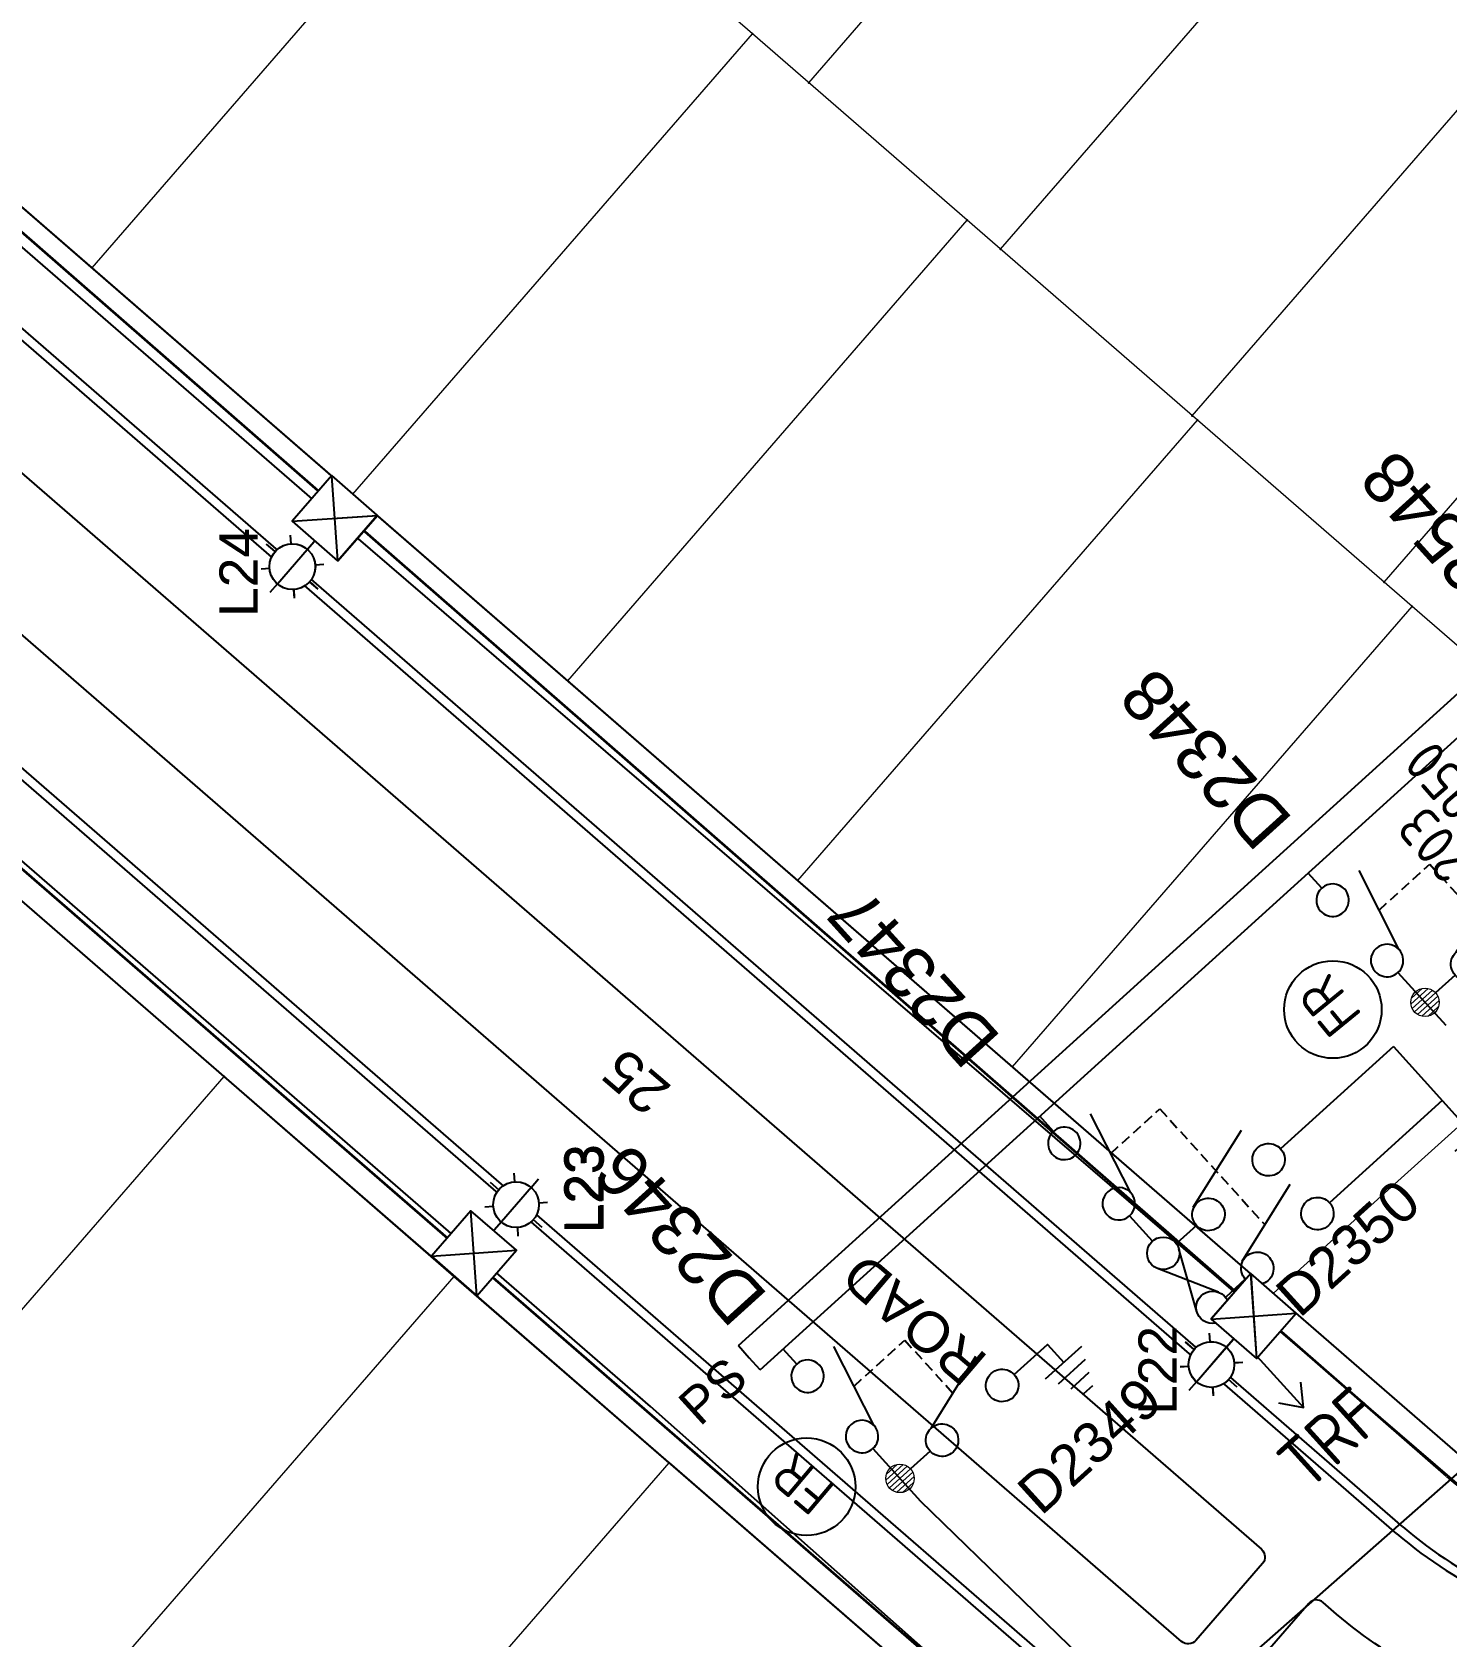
# Model space of a CAD drawing. Extents: x 294483 to 298733, y 6233899 to 6239242.
# Drawn here: x 296462.4 to 296532.1, y 6237091.6 to 6237170.6 of the extents above; entities that cross this region are included whole.
import ezdxf
from ezdxf.enums import TextEntityAlignment as Align

# ---------------------------------------------------------------- set-up
doc = ezdxf.new("R2010")
doc.units = 0
doc.header["$PDSIZE"] = -5
for name, pattern in [('A', [0]), ('CENTERX2', [4, 2.5, -0.5, 0.5, -0.5]), ('DASHED', [0.75, 0.5, -0.25])]:
    doc.linetypes.add(name, pattern=pattern)
for name, color, linetype in [('_USER_SITEPLAN', 7, 'Continuous'), ('_User_SLCP', 6, 'Continuous'), ('Equip_HV_NEW', 2, 'Continuous'), ('Equip_SP_SL_NEW', 2, 'Continuous'), ('Mains_HV_NEW_U72', 2, 'Continuous'), ('Mains_SL_NEW_C57', 2, 'Continuous'), ('Notes', 7, 'Continuous'), ('SupportsOH_SP_TR_HV_LV_SL_EXT', 7, 'Continuous'), ('SupportsUG_SP_LV_SL_NEW', 2, 'Continuous'), ('Trench_SP_NEW', 2, 'Continuous')]:
    doc.layers.add(name, color=color, linetype=linetype)
doc.styles.add('ARIAL', font='arial.ttf', dxfattribs={"height": 2})
doc.styles.add('iecARIAL', font='arial.ttf', dxfattribs={"height": 2})
doc.styles.add('iecISOCP', font='isocp.shx')
doc.styles.add('ieISOCP', font='isocp.shx')
doc.styles.add('IESYMBOL1', font='isocp.shx')
doc.styles.add('POLE_LABEL', font='arial.ttf')
doc.styles.add('SL_LABEL', font='arial.ttf')
doc.styles.get("Standard").update_dxf_attribs({"font": 'isocp.shx'})
doc.styles.add('SWG_LABEL', font='arial.ttf', dxfattribs={"height": 2})
doc.styles.add('SWITCH_LABEL', font='arial.ttf', dxfattribs={"height": 2.5})
doc.linetypes.add('Cable 5', pattern='A,10,-1,["o",Standard,S=2,R=0,X=-1,Y=-0.7],-1e-05,["o",Standard,S=2,R=0,X=-0.2,Y=-0.7],-1.2', length=12.20001)
doc.linetypes.add('Cable New UG', pattern='A,7,-0.25,["x",Standard,S=2,R=0,X=0.2,Y=-0.8],-2.1', length=9.35)
doc.linetypes.add('IE Trench HV', pattern='A,7,-0.2,["/",Standard,S=3,R=0,X=0.6,Y=-1.4],-2.5', length=9.7)

# ---------------------------------------------------------------- blocks, each defined once
blk = doc.blocks.new('*U67')
blk.add_line((0, 0), (0, 0))
for tag, p, flags in [('Z', (0, 0), 1), ('OPERATED_BY', (0, -9.61), 9)]:
    blk.add_attdef(tag, p, '', height=0.2, dxfattribs=dict(flags=flags))
at = {"style": 'SL_LABEL', "flags": 9}
blk.add_attdef('STREET_CODE', text='', height=0.2, dxfattribs=at).set_placement((0, -0.2), align=Align.MIDDLE_LEFT)
for tag, height, flags, p in [('CONSTRUCTED_VOLTAGE', 0.2, 9, (0, -0.4)), ('CONTROL_TYPE', 0.2, 9, (0, -0.6)), ('LANTERN_PURPOSE', 0.2, 9, (0, -0.8)), ('LANTERN_TYPE', 0.2, 9, (0, -1)), ('STATE', 0.2, 9, (0, -2)), ('NO_PHASES', 0.2, 9, (0, -1.2)), ('OPERATING_VOLTAGE', 0.2, 9, (0, -1.4)), ('ORIENTATION', 0.2, 9, (0, -1.6)), ('OWNED_BY', 0.2, 9, (0, -1.8)), ('USAGE', 0.2, 9, (0, -2.2)), ('LNUMBER', 2.5, 8, (1.2, -2.8)), ('CEXIST', 0.2, 9, (0, -2.4)), ('CNEW', 0.2, 9, (0, -2.6)), ('CNUMBER', 0.2, 9, (0, -2.8)), ('CREMOVE', 0.2, 9, (0, -3)), ('CREPLACE', 0.2, 9, (0, -3.2)), ('LKINGHEIGHT', 0.2, 9, (0, -3.4)), ('LBRACKET', 0.2, 9, (0, -3.6)), ('LBRACKETVOCAB', 0.2, 9, (0, -3.8)), ('LCATEGORY', 0.2, 9, (0, -4)), ('LCHARGE1', 0.2, 9, (0, -4.2)), ('LCHARGE1PERCENT', 0.2, 9, (0, -4.4)), ('LCHARGE2', 0.2, 9, (0, -4.6)), ('LCHARGE2PERCENT', 0.2, 9, (0, -4.8)), ('LCHARGE3', 0.2, 9, (0, -5)), ('LCHARGE3PERCENT', 0.2, 9, (0, -5.2)), ('LEXIST', 0.2, 9, (0, -5.4)), ('LLAMP', 0.2, 9, (0, -5.6)), ('LLAMPVOCAB', 0.2, 9, (0, -5.8)), ('LMAST', 0.2, 9, (0, -6)), ('LMASTVOCAB', 0.2, 9, (0, -6.2)), ('LNEW', 0.2, 9, (0, -6.4)), ('LANTNUMBER', 0.2, 9, (0, -6.6)), ('LOUTREACH', 0.2, 9, (0, -7)), ('LOUTREACHVOCAB', 0.2, 9, (0, -7.2)), ('LRATECODE', 0.2, 9, (0, -7.4)), ('LREMOVE', 0.2, 9, (0, -7.6)), ('LREPLACE', 0.2, 9, (0, -7.8)), ('LTYPE', 0.2, 9, (0, -8)), ('LTYPEVOCAB', 0.2, 9, (0, -8.2)), ('LEGEND', 0.2, 9, (0, -8.4)), ('SUBURB', 0.2, 9, (0, -8.6)), ('STREETNAME', 0.2, 9, (0, -8.8)), ('LOCATION', 0.2, 9, (0, -9)), ('NOTES', 0.2, 9, (0, -9.2)), ('MAINTAINED_BY', 0.2, 9, (0, -9.86))]:
    blk.add_attdef(tag, text='', height=height, dxfattribs=dict(flags=flags)).set_placement(p, align=Align.MIDDLE_LEFT)
at = {"color": 82, "lineweight": 25, "true_color": 0x23df20}
blk.add_wipeout([(0, 5.72), (-0.43, 5.65), (-0.86, 5.45), (-1.18, 5.14), (-1.35, 4.86), (-1.5, 4.22), (-1.33, 3.53), (-1.06, 3.16), (-0.61, 2.85), (0, 2.72), (0.67, 2.87), (1.06, 3.16), (1.35, 3.57), (1.5, 4.22), (1.39, 4.77), (1.06, 5.28), (0.64, 5.58)], dxfattribs=at)
for p, q in [((0, 5.72), (0, 6.47)), ((-1.46, 5.68), (-1.06, 5.28)), ((1.46, 5.68), (1.06, 5.28)), ((-2.25, 4.22), (-1.5, 4.22)), ((1.5, 4.22), (2.25, 4.22)), ((-1.46, 2.76), (-1.06, 3.16)), ((0, 0), (0, 2.72)), ((1.46, 2.76), (1.06, 3.16))]:
    blk.add_line(p, q)
blk.add_circle((0, 4.22), 1.5)
blk = doc.blocks.new('COLUMN_NEW')
for tag, height, flags, p in [('ASSET_NUM', 2.5, 8, (2, 2)), ('STREETNAME', 0.2, 9, (1.5, -2)), ('LOCATION', 0.2, 9, (1.5, -2.2)), ('NOTES', 0.2, 9, (1.5, -2.4)), ('Z', 0.2, 1, (1.5, -2.8)), ('LABEL_ALIGNMENT', 0.2, 9, (1.5, -2.6))]:
    blk.add_attdef(tag, text='', height=height, dxfattribs=dict(flags=flags)).set_placement(p, align=Align.MIDDLE_LEFT)
blk.add_wipeout([(-1.485, -1.485), (1.485, -1.485), (1.485, 1.485), (-1.485, 1.485)])
at = {"lineweight": -3}
blk.add_lwpolyline([(-1.485, -1.485), (1.485, -1.485), (1.485, 1.485), (-1.485, 1.485)], close=True, dxfattribs=at)
at = {"style": 'POLE_LABEL', "flags": 9}
blk.add_attdef('STRUCTURE_PLANT_NUMBER', text='', height=0.2, dxfattribs=at).set_placement((1.5, 0.242), align=Align.MIDDLE_LEFT)
at = {"flags": 9}
for tag, p in [('STREET_CODE', (1.5, 0)), ('COLUMN_TYPE', (1.5, -0.2)), ('OWNED_BY', (1.5, -0.4)), ('OPERATED_BY', (1.5, -0.6)), ('MAINTAINED_BY', (1.5, -0.8)), ('STATE', (1.5, -1)), ('USAGE', (1.5, -1.2)), ('LEGEND', (1.5, -1.4)), ('PARENT', (1.5, -1.6)), ('SUBURB', (1.5, -1.8))]:
    blk.add_attdef(tag, text='', height=0.2, dxfattribs=at).set_placement(p, align=Align.MIDDLE_LEFT)
blk = doc.blocks.new('*U68')
blk.add_line((0, 0), (0, 0))
for tag, p, flags in [('Z', (0, 0), 1), ('OPERATED_BY', (0, -9.61), 9)]:
    blk.add_attdef(tag, p, '', height=0.2, dxfattribs=dict(flags=flags))
at = {"style": 'SL_LABEL', "flags": 9}
blk.add_attdef('STREET_CODE', text='', height=0.2, dxfattribs=at).set_placement((0, -0.2), align=Align.MIDDLE_LEFT)
for tag, height, flags, p in [('CONSTRUCTED_VOLTAGE', 0.2, 9, (0, -0.4)), ('CONTROL_TYPE', 0.2, 9, (0, -0.6)), ('LANTERN_PURPOSE', 0.2, 9, (0, -0.8)), ('LANTERN_TYPE', 0.2, 9, (0, -1)), ('STATE', 0.2, 9, (0, -2)), ('NO_PHASES', 0.2, 9, (0, -1.2)), ('OPERATING_VOLTAGE', 0.2, 9, (0, -1.4)), ('ORIENTATION', 0.2, 9, (0, -1.6)), ('OWNED_BY', 0.2, 9, (0, -1.8)), ('USAGE', 0.2, 9, (0, -2.2)), ('LNUMBER', 2.5, 8, (1.2, -2.8)), ('CEXIST', 0.2, 9, (0, -2.4)), ('CNEW', 0.2, 9, (0, -2.6)), ('CNUMBER', 0.2, 9, (0, -2.8)), ('CREMOVE', 0.2, 9, (0, -3)), ('CREPLACE', 0.2, 9, (0, -3.2)), ('LKINGHEIGHT', 0.2, 9, (0, -3.4)), ('LBRACKET', 0.2, 9, (0, -3.6)), ('LBRACKETVOCAB', 0.2, 9, (0, -3.8)), ('LCATEGORY', 0.2, 9, (0, -4)), ('LCHARGE1', 0.2, 9, (0, -4.2)), ('LCHARGE1PERCENT', 0.2, 9, (0, -4.4)), ('LCHARGE2', 0.2, 9, (0, -4.6)), ('LCHARGE2PERCENT', 0.2, 9, (0, -4.8)), ('LCHARGE3', 0.2, 9, (0, -5)), ('LCHARGE3PERCENT', 0.2, 9, (0, -5.2)), ('LEXIST', 0.2, 9, (0, -5.4)), ('LLAMP', 0.2, 9, (0, -5.6)), ('LLAMPVOCAB', 0.2, 9, (0, -5.8)), ('LMAST', 0.2, 9, (0, -6)), ('LMASTVOCAB', 0.2, 9, (0, -6.2)), ('LNEW', 0.2, 9, (0, -6.4)), ('LANTNUMBER', 0.2, 9, (0, -6.6)), ('LOUTREACH', 0.2, 9, (0, -7)), ('LOUTREACHVOCAB', 0.2, 9, (0, -7.2)), ('LRATECODE', 0.2, 9, (0, -7.4)), ('LREMOVE', 0.2, 9, (0, -7.6)), ('LREPLACE', 0.2, 9, (0, -7.8)), ('LTYPE', 0.2, 9, (0, -8)), ('LTYPEVOCAB', 0.2, 9, (0, -8.2)), ('LEGEND', 0.2, 9, (0, -8.4)), ('SUBURB', 0.2, 9, (0, -8.6)), ('STREETNAME', 0.2, 9, (0, -8.8)), ('LOCATION', 0.2, 9, (0, -9)), ('NOTES', 0.2, 9, (0, -9.2)), ('MAINTAINED_BY', 0.2, 9, (0, -9.86))]:
    blk.add_attdef(tag, text='', height=height, dxfattribs=dict(flags=flags)).set_placement(p, align=Align.MIDDLE_LEFT)
at = {"color": 82, "lineweight": 25, "true_color": 0x23df20}
blk.add_wipeout([(0, 5.72), (-0.43, 5.65), (-0.86, 5.45), (-1.18, 5.14), (-1.35, 4.86), (-1.5, 4.22), (-1.33, 3.53), (-1.06, 3.16), (-0.61, 2.85), (0, 2.72), (0.67, 2.87), (1.06, 3.16), (1.35, 3.57), (1.5, 4.22), (1.39, 4.77), (1.06, 5.28), (0.64, 5.58)], dxfattribs=at)
for p, q in [((0, 5.72), (0, 6.47)), ((-1.46, 5.68), (-1.06, 5.28)), ((1.46, 5.68), (1.06, 5.28)), ((-2.25, 4.22), (-1.5, 4.22)), ((1.5, 4.22), (2.25, 4.22)), ((-1.46, 2.76), (-1.06, 3.16)), ((0, 0), (0, 2.72)), ((1.46, 2.76), (1.06, 3.16))]:
    blk.add_line(p, q)
blk.add_circle((0, 4.22), 1.5)
blk = doc.blocks.new('*U86')
blk.add_line((0, 0), (0, 0))
for tag, p, flags in [('Z', (0, 0), 1), ('OPERATED_BY', (0, -9.61), 9)]:
    blk.add_attdef(tag, p, '', height=0.2, dxfattribs=dict(flags=flags))
at = {"style": 'SL_LABEL', "flags": 9}
blk.add_attdef('STREET_CODE', text='', height=0.2, dxfattribs=at).set_placement((0, -0.2), align=Align.MIDDLE_LEFT)
for tag, height, flags, p in [('CONSTRUCTED_VOLTAGE', 0.2, 9, (0, -0.4)), ('CONTROL_TYPE', 0.2, 9, (0, -0.6)), ('LANTERN_PURPOSE', 0.2, 9, (0, -0.8)), ('LANTERN_TYPE', 0.2, 9, (0, -1)), ('STATE', 0.2, 9, (0, -2)), ('NO_PHASES', 0.2, 9, (0, -1.2)), ('OPERATING_VOLTAGE', 0.2, 9, (0, -1.4)), ('ORIENTATION', 0.2, 9, (0, -1.6)), ('OWNED_BY', 0.2, 9, (0, -1.8)), ('USAGE', 0.2, 9, (0, -2.2)), ('LNUMBER', 2.5, 8, (1.2, -2.8)), ('CEXIST', 0.2, 9, (0, -2.4)), ('CNEW', 0.2, 9, (0, -2.6)), ('CNUMBER', 0.2, 9, (0, -2.8)), ('CREMOVE', 0.2, 9, (0, -3)), ('CREPLACE', 0.2, 9, (0, -3.2)), ('LKINGHEIGHT', 0.2, 9, (0, -3.4)), ('LBRACKET', 0.2, 9, (0, -3.6)), ('LBRACKETVOCAB', 0.2, 9, (0, -3.8)), ('LCATEGORY', 0.2, 9, (0, -4)), ('LCHARGE1', 0.2, 9, (0, -4.2)), ('LCHARGE1PERCENT', 0.2, 9, (0, -4.4)), ('LCHARGE2', 0.2, 9, (0, -4.6)), ('LCHARGE2PERCENT', 0.2, 9, (0, -4.8)), ('LCHARGE3', 0.2, 9, (0, -5)), ('LCHARGE3PERCENT', 0.2, 9, (0, -5.2)), ('LEXIST', 0.2, 9, (0, -5.4)), ('LLAMP', 0.2, 9, (0, -5.6)), ('LLAMPVOCAB', 0.2, 9, (0, -5.8)), ('LMAST', 0.2, 9, (0, -6)), ('LMASTVOCAB', 0.2, 9, (0, -6.2)), ('LNEW', 0.2, 9, (0, -6.4)), ('LANTNUMBER', 0.2, 9, (0, -6.6)), ('LOUTREACH', 0.2, 9, (0, -7)), ('LOUTREACHVOCAB', 0.2, 9, (0, -7.2)), ('LRATECODE', 0.2, 9, (0, -7.4)), ('LREMOVE', 0.2, 9, (0, -7.6)), ('LREPLACE', 0.2, 9, (0, -7.8)), ('LTYPE', 0.2, 9, (0, -8)), ('LTYPEVOCAB', 0.2, 9, (0, -8.2)), ('LEGEND', 0.2, 9, (0, -8.4)), ('SUBURB', 0.2, 9, (0, -8.6)), ('STREETNAME', 0.2, 9, (0, -8.8)), ('LOCATION', 0.2, 9, (0, -9)), ('NOTES', 0.2, 9, (0, -9.2)), ('MAINTAINED_BY', 0.2, 9, (0, -9.86))]:
    blk.add_attdef(tag, text='', height=height, dxfattribs=dict(flags=flags)).set_placement(p, align=Align.MIDDLE_LEFT)
at = {"color": 82, "lineweight": 25, "true_color": 0x23df20}
blk.add_wipeout([(0, 5.72), (-0.43, 5.65), (-0.86, 5.45), (-1.18, 5.14), (-1.35, 4.86), (-1.5, 4.22), (-1.33, 3.53), (-1.06, 3.16), (-0.61, 2.85), (0, 2.72), (0.67, 2.87), (1.06, 3.16), (1.35, 3.57), (1.5, 4.22), (1.39, 4.77), (1.06, 5.28), (0.64, 5.58)], dxfattribs=at)
for p, q in [((0, 5.72), (0, 6.47)), ((-1.46, 5.68), (-1.06, 5.28)), ((1.46, 5.68), (1.06, 5.28)), ((-2.25, 4.22), (-1.5, 4.22)), ((1.5, 4.22), (2.25, 4.22)), ((-1.46, 2.76), (-1.06, 3.16)), ((0, 0), (0, 2.72)), ((1.46, 2.76), (1.06, 3.16))]:
    blk.add_line(p, q)
blk.add_circle((0, 4.22), 1.5)
blk = doc.blocks.new('*U90')
blk.add_line((0, 0), (0, 0))
for tag, p, flags in [('Z', (0, 0), 1), ('OPERATED_BY', (0, -9.61), 9)]:
    blk.add_attdef(tag, p, '', height=0.2, dxfattribs=dict(flags=flags))
at = {"style": 'SL_LABEL', "flags": 9}
blk.add_attdef('STREET_CODE', text='', height=0.2, dxfattribs=at).set_placement((0, -0.2), align=Align.MIDDLE_LEFT)
for tag, height, flags, p in [('CONSTRUCTED_VOLTAGE', 0.2, 9, (0, -0.4)), ('CONTROL_TYPE', 0.2, 9, (0, -0.6)), ('LANTERN_PURPOSE', 0.2, 9, (0, -0.8)), ('LANTERN_TYPE', 0.2, 9, (0, -1)), ('STATE', 0.2, 9, (0, -2)), ('NO_PHASES', 0.2, 9, (0, -1.2)), ('OPERATING_VOLTAGE', 0.2, 9, (0, -1.4)), ('ORIENTATION', 0.2, 9, (0, -1.6)), ('OWNED_BY', 0.2, 9, (0, -1.8)), ('USAGE', 0.2, 9, (0, -2.2)), ('LNUMBER', 2.5, 8, (1.2, -2.8)), ('CEXIST', 0.2, 9, (0, -2.4)), ('CNEW', 0.2, 9, (0, -2.6)), ('CNUMBER', 0.2, 9, (0, -2.8)), ('CREMOVE', 0.2, 9, (0, -3)), ('CREPLACE', 0.2, 9, (0, -3.2)), ('LKINGHEIGHT', 0.2, 9, (0, -3.4)), ('LBRACKET', 0.2, 9, (0, -3.6)), ('LBRACKETVOCAB', 0.2, 9, (0, -3.8)), ('LCATEGORY', 0.2, 9, (0, -4)), ('LCHARGE1', 0.2, 9, (0, -4.2)), ('LCHARGE1PERCENT', 0.2, 9, (0, -4.4)), ('LCHARGE2', 0.2, 9, (0, -4.6)), ('LCHARGE2PERCENT', 0.2, 9, (0, -4.8)), ('LCHARGE3', 0.2, 9, (0, -5)), ('LCHARGE3PERCENT', 0.2, 9, (0, -5.2)), ('LEXIST', 0.2, 9, (0, -5.4)), ('LLAMP', 0.2, 9, (0, -5.6)), ('LLAMPVOCAB', 0.2, 9, (0, -5.8)), ('LMAST', 0.2, 9, (0, -6)), ('LMASTVOCAB', 0.2, 9, (0, -6.2)), ('LNEW', 0.2, 9, (0, -6.4)), ('LANTNUMBER', 0.2, 9, (0, -6.6)), ('LOUTREACH', 0.2, 9, (0, -7)), ('LOUTREACHVOCAB', 0.2, 9, (0, -7.2)), ('LRATECODE', 0.2, 9, (0, -7.4)), ('LREMOVE', 0.2, 9, (0, -7.6)), ('LREPLACE', 0.2, 9, (0, -7.8)), ('LTYPE', 0.2, 9, (0, -8)), ('LTYPEVOCAB', 0.2, 9, (0, -8.2)), ('LEGEND', 0.2, 9, (0, -8.4)), ('SUBURB', 0.2, 9, (0, -8.6)), ('STREETNAME', 0.2, 9, (0, -8.8)), ('LOCATION', 0.2, 9, (0, -9)), ('NOTES', 0.2, 9, (0, -9.2)), ('MAINTAINED_BY', 0.2, 9, (0, -9.86))]:
    blk.add_attdef(tag, text='', height=height, dxfattribs=dict(flags=flags)).set_placement(p, align=Align.MIDDLE_LEFT)
at = {"color": 82, "lineweight": 25, "true_color": 0x23df20}
blk.add_wipeout([(0, 5.72), (-0.43, 5.65), (-0.86, 5.45), (-1.18, 5.14), (-1.35, 4.86), (-1.5, 4.22), (-1.33, 3.53), (-1.06, 3.16), (-0.61, 2.85), (0, 2.72), (0.67, 2.87), (1.06, 3.16), (1.35, 3.57), (1.5, 4.22), (1.39, 4.77), (1.06, 5.28), (0.64, 5.58)], dxfattribs=at)
for p, q in [((0, 5.72), (0, 6.47)), ((-1.46, 5.68), (-1.06, 5.28)), ((1.46, 5.68), (1.06, 5.28)), ((-2.25, 4.22), (-1.5, 4.22)), ((1.5, 4.22), (2.25, 4.22)), ((-1.46, 2.76), (-1.06, 3.16)), ((0, 0), (0, 2.72)), ((1.46, 2.76), (1.06, 3.16))]:
    blk.add_line(p, q)
blk.add_circle((0, 4.22), 1.5)
blk = doc.blocks.new('*U93')
blk.add_line((0, 0), (0, 0))
for tag, p, flags in [('Z', (0, 0), 1), ('OPERATED_BY', (0, -9.61), 9)]:
    blk.add_attdef(tag, p, '', height=0.2, dxfattribs=dict(flags=flags))
at = {"style": 'SL_LABEL', "flags": 9}
blk.add_attdef('STREET_CODE', text='', height=0.2, dxfattribs=at).set_placement((0, -0.2), align=Align.MIDDLE_LEFT)
for tag, height, flags, p in [('CONSTRUCTED_VOLTAGE', 0.2, 9, (0, -0.4)), ('CONTROL_TYPE', 0.2, 9, (0, -0.6)), ('LANTERN_PURPOSE', 0.2, 9, (0, -0.8)), ('LANTERN_TYPE', 0.2, 9, (0, -1)), ('STATE', 0.2, 9, (0, -2)), ('NO_PHASES', 0.2, 9, (0, -1.2)), ('OPERATING_VOLTAGE', 0.2, 9, (0, -1.4)), ('ORIENTATION', 0.2, 9, (0, -1.6)), ('OWNED_BY', 0.2, 9, (0, -1.8)), ('USAGE', 0.2, 9, (0, -2.2)), ('LNUMBER', 2.5, 8, (1.2, -2.8)), ('CEXIST', 0.2, 9, (0, -2.4)), ('CNEW', 0.2, 9, (0, -2.6)), ('CNUMBER', 0.2, 9, (0, -2.8)), ('CREMOVE', 0.2, 9, (0, -3)), ('CREPLACE', 0.2, 9, (0, -3.2)), ('LKINGHEIGHT', 0.2, 9, (0, -3.4)), ('LBRACKET', 0.2, 9, (0, -3.6)), ('LBRACKETVOCAB', 0.2, 9, (0, -3.8)), ('LCATEGORY', 0.2, 9, (0, -4)), ('LCHARGE1', 0.2, 9, (0, -4.2)), ('LCHARGE1PERCENT', 0.2, 9, (0, -4.4)), ('LCHARGE2', 0.2, 9, (0, -4.6)), ('LCHARGE2PERCENT', 0.2, 9, (0, -4.8)), ('LCHARGE3', 0.2, 9, (0, -5)), ('LCHARGE3PERCENT', 0.2, 9, (0, -5.2)), ('LEXIST', 0.2, 9, (0, -5.4)), ('LLAMP', 0.2, 9, (0, -5.6)), ('LLAMPVOCAB', 0.2, 9, (0, -5.8)), ('LMAST', 0.2, 9, (0, -6)), ('LMASTVOCAB', 0.2, 9, (0, -6.2)), ('LNEW', 0.2, 9, (0, -6.4)), ('LANTNUMBER', 0.2, 9, (0, -6.6)), ('LOUTREACH', 0.2, 9, (0, -7)), ('LOUTREACHVOCAB', 0.2, 9, (0, -7.2)), ('LRATECODE', 0.2, 9, (0, -7.4)), ('LREMOVE', 0.2, 9, (0, -7.6)), ('LREPLACE', 0.2, 9, (0, -7.8)), ('LTYPE', 0.2, 9, (0, -8)), ('LTYPEVOCAB', 0.2, 9, (0, -8.2)), ('LEGEND', 0.2, 9, (0, -8.4)), ('SUBURB', 0.2, 9, (0, -8.6)), ('STREETNAME', 0.2, 9, (0, -8.8)), ('LOCATION', 0.2, 9, (0, -9)), ('NOTES', 0.2, 9, (0, -9.2)), ('MAINTAINED_BY', 0.2, 9, (0, -9.86))]:
    blk.add_attdef(tag, text='', height=height, dxfattribs=dict(flags=flags)).set_placement(p, align=Align.MIDDLE_LEFT)
at = {"color": 82, "lineweight": 25, "true_color": 0x23df20}
blk.add_wipeout([(0, 5.72), (-0.43, 5.65), (-0.86, 5.45), (-1.18, 5.14), (-1.35, 4.86), (-1.5, 4.22), (-1.33, 3.53), (-1.06, 3.16), (-0.61, 2.85), (0, 2.72), (0.67, 2.87), (1.06, 3.16), (1.35, 3.57), (1.5, 4.22), (1.39, 4.77), (1.06, 5.28), (0.64, 5.58)], dxfattribs=at)
for p, q in [((0, 5.72), (0, 6.47)), ((-1.46, 5.68), (-1.06, 5.28)), ((1.46, 5.68), (1.06, 5.28)), ((-2.25, 4.22), (-1.5, 4.22)), ((1.5, 4.22), (2.25, 4.22)), ((-1.46, 2.76), (-1.06, 3.16)), ((0, 0), (0, 2.72)), ((1.46, 2.76), (1.06, 3.16))]:
    blk.add_line(p, q)
blk.add_circle((0, 4.22), 1.5)
blk = doc.blocks.new('SWG_SIE_TRF_NOES_NEW')
for p, q in [((7.008, 0.801), (2.793, 1.949)), ((14.679, 0), (20.536, -0.004))]:
    blk.add_line(p, q)
at = {"linetype": 'DASHED'}
blk.add_lwpolyline([(4.901, 1.375), (4.901, 4.638), (12.609, 4.638)], dxfattribs=at)
for points in [[(2.998, -0.79, 1), (3.002, 0.81, 1)], [(6.998, -0.798, 1), (7.002, 0.801, 1)]]:
    blk.add_lwpolyline(points, format="xyb", close=True)
for points in [[(2.2, 0.011), (1.2, 0.011)], [(19.536, -0.753), (20.536, -0.004), (19.536, 0.747)], [(7.8, 0), (9.453, 0)]]:
    blk.add_lwpolyline(points)
at = {"flags": 1}
blk.add_attdef('Z', (0, 0), '', height=0.2, dxfattribs=at)
at = {"style": 'SWITCH_LABEL', "flags": 9}
blk.add_attdef('STREET_CODE', text='', height=0.2, dxfattribs=at).set_placement((0, -0.2), align=Align.MIDDLE_LEFT)
at = {"flags": 9}
for tag, p in [('ORIENTATION', (0, -0.4)), ('PARENT', (0, -0.6)), ('USAGE', (0, -0.8)), ('SUBURB', (0, -1)), ('STREETNAME', (0, -1.2)), ('LOCATION', (0, -1.4)), ('NOTES', (0, -1.6)), ('MAINTAINED_BY', (-0.003, -2.315)), ('OPERATED_BY', (-0.002, -2.108)), ('OWNED_BY', (0.004, -1.886))]:
    blk.add_attdef(tag, text='', height=0.2, dxfattribs=at).set_placement(p, align=Align.MIDDLE_LEFT)
blk = doc.blocks.new('SWG_FUSE_NEW')
for points in [[(1.151, 0.718), (4.044, -0.706)], [(1.16, -0.715), (4.044, 0.727)]]:
    blk.add_lwpolyline(points)
for centre in [(0.8, -0.001), (4.4, 0.01)]:
    blk.add_circle(centre, 0.8)
blk = doc.blocks.new('SWG_SIE_TRF_NEW')
at = {"linetype": 'CENTERX2'}
blk.add_blockref('SWG_SIE_TRF_NOES_NEW', (0, 0), dxfattribs=at)
at = {"linetype": 'CENTERX2', "rotation": 180}
blk.add_blockref('SWG_FUSE_NEW', (14.679, 0), dxfattribs=at)
at = {"style": 'IESYMBOL1'}
blk.add_text('TRF', height=2.5, rotation=89.98256, dxfattribs=at).set_placement((22.515, -0.055), align=Align.MIDDLE_CENTER)
blk = doc.blocks.new('FAULT_INDIC_SE')
blk.add_circle((0, 0), 2.4)
at = {"insert": (-1.152, 1.002), "char_height": 2, "width": 2.70423, "attachment_point": 1, "style": 'iecISOCP'}
blk.add_mtext('FR', dxfattribs=at)
blk = doc.blocks.new('SWG_SIE_SU_NEW')
blk.add_line((5.808, 0.79), (1.594, 1.938))
at = {"linetype": 'A', "lineweight": 0}
for p, q in [((7.981, 0.347), (7.98, -0.368)), ((8.18, -0.584), (8.181, 0.562)), ((8.381, 0.659), (8.379, -0.682)), ((8.579, -0.712), (8.581, 0.688)), ((8.781, 0.659), (8.779, -0.683)), ((8.98, -0.588), (8.981, 0.564)), ((9.181, 0.351), (9.18, -0.376))]:
    blk.add_line(p, q, dxfattribs=at)
at = {"linetype": 'DASHED'}
blk.add_lwpolyline([(3.701, 1.364), (3.701, 4.733), (7.222, 4.733)], dxfattribs=at)
for points in [[(1.798, -0.802, 1), (1.802, 0.798, 1)], [(5.798, -0.81, 1), (5.802, 0.79, 1)]]:
    blk.add_lwpolyline(points, format="xyb", close=True)
for points in [[(1, 0), (0, 0)], [(6.6, -0.012), (10.1, -0.012)]]:
    blk.add_lwpolyline(points)
at = {"linetype": 'A', "lineweight": 0}
blk.add_circle((8.582, -0.012), 0.7, dxfattribs=at)
at = {"style": 'SWG_LABEL', "flags": 8}
blk.add_attdef('ASSET_NUM', text='', height=2.5, rotation=179.95437, dxfattribs=at).set_placement((-2.4, 0.012), align=Align.MIDDLE_LEFT)
at = {"flags": 1}
blk.add_attdef('Z', (0, 0), '', height=0.2, dxfattribs=at)
at = {"style": 'SWITCH_LABEL', "flags": 9}
blk.add_attdef('STREET_CODE', text='', height=0.2, dxfattribs=at).set_placement((0, 0), align=Align.MIDDLE_LEFT)
at = {"flags": 9}
for tag, p in [('SUBURB', (0, -0.8)), ('ORIENTATION', (0, -0.2)), ('PARENT', (0, -0.4)), ('USAGE', (0, -0.6)), ('OWNED_BY', (-0.007, -1.617)), ('STREETNAME', (0, -1)), ('LOCATION', (0, -1.2)), ('NOTES', (0, -1.4)), ('MAINTAINED_BY', (-0.015, -2.047)), ('OPERATED_BY', (-0.013, -1.84))]:
    blk.add_attdef(tag, text='', height=0.2, dxfattribs=at).set_placement(p, align=Align.MIDDLE_LEFT)
blk = doc.blocks.new('SWG_SIE_TRS_ES_1_NEW')
for p, q in [((-6.103, 4.327), (-1.804, 5.547)), ((-6.103, 0.747), (-1.804, 1.966)), ((5.301, -2.29), (7.701, -2.285)), ((5.603, -2.89), (7.403, -2.886)), ((5.904, -3.489), (7.104, -3.486)), ((6.205, -4.088), (6.805, -4.087))]:
    blk.add_line(p, q)
for points in [[(-5.789, 2.759, -1), (-5.793, 4.359, -1)], [(-1.789, 2.767, -1), (-1.793, 4.367, -1)], [(-5.789, -0.821, -1), (-5.793, 0.779, -1)], [(-1.789, -0.813, -1), (-1.793, 0.787, -1)]]:
    blk.add_lwpolyline(points, format="xyb", close=True)
for points in [[(-6.591, 3.558), (-7.891, 3.558)], [(6.501, 3.569), (-0.991, 3.569)], [(6.501, 3.569), (6.501, -2.288)], [(-6.591, -0.023), (-7.891, -0.023)], [(6.501, -0.012), (-0.991, -0.012)]]:
    blk.add_lwpolyline(points)
at = {"flags": 1}
blk.add_attdef('Z', (0, 0), '', height=0.2, dxfattribs=at)
at = {"style": 'SWITCH_LABEL', "flags": 9}
blk.add_attdef('STREET_CODE', text='', height=0.2, dxfattribs=at).set_placement((0, -0.2), align=Align.MIDDLE_LEFT)
at = {"flags": 9}
for tag, p in [('ORIENTATION', (0, -0.4)), ('PARENT', (0, -0.6)), ('USAGE', (0, -0.8)), ('SUBURB', (0, -1)), ('STREETNAME', (0, -1.2)), ('LOCATION', (0, -1.4)), ('NOTES', (0, -1.6)), ('MAINTAINED_BY', (0.004, -2.233)), ('OPERATED_BY', (0.005, -2.026)), ('OWNED_BY', (0.012, -1.804))]:
    blk.add_attdef(tag, text='', height=0.2, dxfattribs=at).set_placement(p, align=Align.MIDDLE_LEFT)
at = {"style": 'SWG_LABEL', "flags": 8}
blk.add_attdef('ASSET_NUM', text='', height=2.5, dxfattribs=at).set_placement((-1.812, -2.264), align=Align.MIDDLE_CENTER)
blk = doc.blocks.new('SWG_SIE_ES_NEW')
for p, q in [((-5.793, 0.779), (-1.793, 1.926)), ((0.012, -1.212), (2.412, -1.207)), ((0.313, -1.811), (2.113, -1.807)), ((0.614, -2.41), (1.814, -2.408)), ((0.915, -3.01), (1.515, -3.008))]:
    blk.add_line(p, q)
for points in [[(-5.789, -0.821, -1), (-5.793, 0.779, -1)], [(-1.789, -0.813, -1), (-1.793, 0.787, -1)]]:
    blk.add_lwpolyline(points, format="xyb", close=True)
for points in [[(-6.591, -0.023), (-7.891, -0.023)], [(-0.991, -0.012), (1.212, -0.012), (1.212, -1.209)]]:
    blk.add_lwpolyline(points)
at = {"flags": 1}
blk.add_attdef('Z', (0, 0), '', height=0.2, dxfattribs=at)
at = {"style": 'SWITCH_LABEL', "flags": 9}
blk.add_attdef('STREET_CODE', text='', height=0.2, dxfattribs=at).set_placement((0, -0.2), align=Align.MIDDLE_LEFT)
at = {"flags": 9}
for tag, p in [('ORIENTATION', (0, -0.4)), ('PARENT', (0, -0.6)), ('USAGE', (0, -0.8)), ('SUBURB', (0, -1)), ('STREETNAME', (0, -1.2)), ('LOCATION', (0, -1.4)), ('NOTES', (0, -1.6)), ('MAINTAINED_BY', (-0.004, -2.212)), ('OPERATED_BY', (-0.003, -2.005)), ('OWNED_BY', (0.004, -1.783))]:
    blk.add_attdef(tag, text='', height=0.2, dxfattribs=at).set_placement(p, align=Align.MIDDLE_LEFT)
at = {"style": 'ARIAL', "flags": 8}
blk.add_attdef('ASSET_NUM', text='', height=2, dxfattribs=at).set_placement((14.296, -5.086), align=Align.MIDDLE_RIGHT)
blk = doc.blocks.new('*U43')
for p, q in [((-1.6, 0), (-1.6, 54.053)), ((-1.6, 54.053), (-0.8, 54.053)), ((0, 54.053), (-0.8, 54.053)), ((0, 0), (0, 54.053)), ((-1.6, 0), (-0.8, 0)), ((0, 0), (-0.8, 0))]:
    blk.add_line(p, q)
at = {"style": 'ARIAL'}
blk.add_attdef('SWG_TYPE', text='', height=1.8, rotation=90, dxfattribs=at).set_placement((-0.8, 54.798), align=Align.MIDDLE_LEFT)
blk.add_attdef('SUB_TYPE', text='', height=1.8, rotation=90, dxfattribs=at).set_placement((-0.8, -0.757), align=Align.MIDDLE_RIGHT)
blk = doc.blocks.new('A$C6F2C62F7')
at = {"layer": 'Notes'}
for p, q in [((296532.865, 6237100.461), (296384.11, 6237229.57)), ((296471.891, 6237119.22), (296461.317, 6237128.397)), ((296483.219, 6237109.388), (296471.891, 6237119.22)), ((296493.792, 6237100.212), (296483.219, 6237109.388)), ((296493.792, 6237100.212), (296505.11, 6237090.388))]:
    blk.add_line(p, q, dxfattribs=at)
at = {"layer": 'Notes', "lineweight": 9}
for p, q in [((296500.666, 6237168.132), (296519.019, 6237189.278)), ((296465.39, 6237159.025), (296485.054, 6237181.681)), ((296497.893, 6237170.538), (296485.054, 6237181.681)), ((296510.106, 6237159.938), (296528.459, 6237181.084)), ((296519.546, 6237151.745), (296537.899, 6237172.891)), ((296478.229, 6237147.882), (296497.893, 6237170.538)), ((296508.466, 6237161.361), (296497.893, 6237170.538)), ((296528.986, 6237143.551), (296547.339, 6237164.697)), ((296488.802, 6237138.705), (296508.466, 6237161.361)), ((296519.794, 6237151.529), (296508.466, 6237161.361)), ((296500.13, 6237128.873), (296519.794, 6237151.529)), ((296530.367, 6237142.353), (296519.794, 6237151.529)), ((296510.703, 6237119.696), (296530.367, 6237142.353)), ((296545.979, 6237128.803), (296530.367, 6237142.353)), ((296523.542, 6237108.553), (296545.979, 6237128.803)), ((296452.226, 6237096.564), (296471.891, 6237119.22)), ((296463.554, 6237086.732), (296483.219, 6237109.388)), ((296474.128, 6237077.555), (296493.792, 6237100.212))]:
    blk.add_line(p, q, dxfattribs=at)
at = {"layer": 'Notes'}
for p in [(296497.893, 6237170.538), (296500.666, 6237168.132), (296508.466, 6237161.361), (296510.106, 6237159.938), (296465.39, 6237159.025), (296519.546, 6237151.745), (296519.794, 6237151.529), (296478.229, 6237147.882), (296528.986, 6237143.551), (296530.367, 6237142.353), (296488.802, 6237138.705), (296500.13, 6237128.873), (296471.891, 6237119.22), (296510.703, 6237119.696), (296483.219, 6237109.388), (296523.542, 6237108.553), (296493.792, 6237100.212)]:
    blk.add_point(p, dxfattribs=at)

msp = doc.modelspace()

# ---------------------------------------------------------------- linework, layer by layer
at = {"layer": 'Mains_HV_NEW_U72', "color": 10, "linetype": 'Cable New UG', "ltscale": 0.75, "flags": 128}
msp.add_lwpolyline([(296438.14623, 6236821.03112), (296438.14623, 6236821.03112), (296427.83879, 6236794.56024), (296427.83879, 6236794.56024), (296407.77228, 6236795.18704), (296403.81296, 6236803.76998, -0.05031578), (296437.98943, 6236863.26379), (296425.69102, 6236871.15594), (296424.1553, 6236880.37949), (296384.11052, 6236908.83828), (296377.87732, 6236908.03257), (296391.82564, 6236926.75584), (296391.83243, 6236930.22764), (296467.05043, 6237003.85133), (296525.69234, 6237049.39121, -0.07848143), (296534.71668, 6237053.64081, -0.09539802), (296538.37598, 6237053.62302), (296568.04955, 6237077.78022), (296543.40511, 6237109.21311), (296518.00278, 6237086.834), (296506.17473, 6237098.32044)], format="xyb", dxfattribs=at)
at = {"layer": 'Mains_SL_NEW_C57', "color": 2, "linetype": 'Cable 5', "ltscale": 0.5, "elevation": 12, "flags": 128}
msp.add_lwpolyline([(296520.46067, 6237073.52197), (296519.97389, 6237077.21057), (296515.49065, 6237082.41302), (296512.56145, 6237085.50968), (296492.86841, 6237102.97928), (296434.33686, 6237153.78068), (296381.38244, 6237199.84732)], dxfattribs=at)
at = {"layer": 'Mains_SL_NEW_C57', "color": 2, "linetype": 'Cable 5', "ltscale": 0.5, "flags": 128}
msp.add_lwpolyline([(296541.77719, 6237095.25899, 0.03662362), (296538.35054, 6237096.0088, -0.06111135), (296533.27864, 6237098.60589), (296477.33651, 6237146.69327), (296426.8839, 6237190.4526)], format="xyb", dxfattribs=at)
at = {"layer": 'Notes', "flags": 128}
msp.add_lwpolyline([(296532.86497, 6237100.46107), (296384.10978, 6237229.57046, -0.06549733), (296379.6976, 6237234.54884), (296377.63137, 6237237.60585)], format="xyb", dxfattribs=at)
at = {"layer": 'Notes', "color": 254, "true_color": 0xd1d1d1}
for points in [[(296529.62036, 6237096.72275), (296380.86517, 6237225.83214, -0.06549733), (296375.59651, 6237231.77692), (296375.15785, 6237232.42592)], [(296529.91532, 6237097.0626), (296381.16014, 6237226.17199, -0.06549733), (296375.96934, 6237232.02891), (296375.53068, 6237232.67791)], [(296529.91532, 6237097.0626, 0.14870629), (296540.54494, 6237092.32126, 0.03118529), (296541.78875, 6237092.24409, 0.17010946), (296560.50938, 6237098.81111)], [(296529.62036, 6237096.72275, 0.14870629), (296540.48915, 6237091.87474, 0.03118529), (296541.78893, 6237091.79409, 0.17010946), (296560.79037, 6237098.45962, 0.17010946)]]:
    msp.add_lwpolyline(points, format="xyb", dxfattribs=at)
at = {"layer": 'Notes', "color": 254, "true_color": 0xd1d1d1, "flags": 128}
msp.add_lwpolyline([(296370.29804, 6237228.44928), (296522.95259, 6237095.95551, -0.41421356), (296523.00246, 6237095.25016), (296519.72508, 6237091.47408, -0.41421356), (296519.01973, 6237091.42421), (296366.36518, 6237223.91798)], format="xyb", dxfattribs=at)
at = {"layer": 'Notes', "color": 254, "true_color": 0xd1d1d1}
msp.add_lwpolyline([(296515.01977, 6237088.34149), (296363.12057, 6237220.17966)], dxfattribs=at)
at = {"layer": 'Notes', "color": 254, "true_color": 0xd1d1d1, "flags": 128}
msp.add_lwpolyline([(296514.72481, 6237088.00164), (296362.82561, 6237219.83981)], dxfattribs=at)
at = {"layer": 'Notes', "flags": 128}
msp.add_lwpolyline([(296511.77516, 6237084.60317), (296359.87597, 6237216.44134)], dxfattribs=at)
at = {"layer": 'Notes', "color": 254, "true_color": 0xd1d1d1, "flags": 128}
msp.add_lwpolyline([(296526.3823, 6237092.99199), (296525.97997, 6237093.34112, 0.41421363), (296525.27463, 6237093.29125), (296521.73034, 6237089.20765, 0.36736919), (296521.72342, 6237088.56032, -0.03572851), (296524.25165, 6237085.03393, 0.53620368), (296526.24939, 6237084.96231, -0.09193387), (296530.85201, 6237089.38256, 0.56552409), (296530.83124, 6237089.89632, -0.05349898)], format="xyb", close=True, dxfattribs=at)
at = {"layer": 'Trench_SP_NEW', "color": 10, "linetype": 'IE Trench HV', "lineweight": 35, "ltscale": 0.35, "flags": 128}
msp.add_lwpolyline([(296512.56173, 6237085.50943), (296381.12868, 6237199.55481)], dxfattribs=at)
msp.add_lwpolyline([(296532.07839, 6237099.55481, 0.10866219), (296538.37982, 6237096.12592, 0.10866219)], format="xyb", dxfattribs=at)

# ---------------------------------------------------------------- block references
at = {"layer": 'Equip_HV_NEW', "linetype": 'CENTERX2'}
ref = msp.add_blockref('SWG_SIE_SU_NEW', (296537.07819, 6237139.96497), dxfattribs=dict(at, rotation=312.1910194877311))
ref.add_attrib('ASSET_NUM', 'D2548', dxfattribs={"layer": '0', "height": 2.5, "rotation": 132.1453955, "style": 'SWG_LABEL'}).set_placement((296535.47491, 6237141.75093), align=Align.MIDDLE_LEFT)
ref = msp.add_blockref('SWG_SIE_SU_NEW', (296525.24541, 6237129.23904), dxfattribs=dict(at, rotation=312.1910194877311))
ref.add_attrib('ASSET_NUM', 'D2348', dxfattribs={"layer": '0', "height": 2.5, "rotation": 132.1453955, "style": 'SWG_LABEL'}).set_placement((296523.64213, 6237131.02499), align=Align.MIDDLE_LEFT)
ref = msp.add_blockref('SWG_SIE_ES_NEW', (296537.34972, 6237128.66003), dxfattribs=dict(at, rotation=42.19101948773108))
ref.add_attrib('ASSET_NUM', 'D2351', dxfattribs={"layer": '0', "height": 2, "rotation": 42.1910068, "style": 'ARIAL'}).set_placement((296543.37704, 6237127.25878), align=Align.MIDDLE_RIGHT)
for p, rotation in [((296526.46575, 6237122.51947), 129.2350528959783), ((296500.56016, 6237099.03467), 139.8212119094691)]:
    msp.add_blockref('FAULT_INDIC_SE', p, dxfattribs=dict(at, rotation=rotation))
at = {"layer": 'Notes', "color": 7, "lineweight": 0}
msp.add_blockref('A$C6F2C62F7', (0, 0), dxfattribs=at)

# ---------------------------------------------------------------- texts
at = {"layer": 'Notes', "linetype": 'Continuous', "lineweight": 25, "style": 'ieISOCP'}
for s, p in [('DP 1210950', (296539.43922, 6237126.61783)), ('LOT 203', (296537.00941, 6237125.80589))]:
    msp.add_text(s, height=2, rotation=131, dxfattribs=at).set_placement(p)
at = {"layer": 'Notes', "style": 'iecARIAL'}
msp.add_text('ROAD                25', height=2, rotation=139.5131491, dxfattribs=at).set_placement((296509.56517, 6237105.40012))

# ---------------------------------------------------------------- next in the draw order: block references
at = {"layer": 'Equip_SP_SL_NEW', "linetype": 'Continuous'}
ref = msp.add_blockref('*U67', (296477.33233, 6237146.70596), dxfattribs=dict(at, xscale=0.7500000000000001, yscale=0.7500000000000001, zscale=0.7500000000000001, rotation=138.9387878744555))
ref.add_attrib('ASSET_NUM', 'L24', dxfattribs={"layer": 'SupportsOH_SP_TR_HV_LV_SL_EXT', "height": 1.875, "rotation": 90, "style": 'SL_LABEL'}).set_placement((296472.60011, 6237141.8488), align=Align.MIDDLE_LEFT)
ref = msp.add_blockref('*U68', (296484.18474, 6237110.52556), dxfattribs=dict(at, xscale=0.7500000000000001, yscale=0.7500000000000001, zscale=0.7500000000000001, rotation=319.0573526634901))
ref.add_attrib('ASSET_NUM', 'L23', dxfattribs={"layer": 'SupportsOH_SP_TR_HV_LV_SL_EXT', "height": 1.875, "rotation": 90, "style": 'SL_LABEL'}).set_placement((296489.64011, 6237111.52776), align=Align.MIDDLE_LEFT)
ref = msp.add_blockref('*U67', (296522.5663, 6237107.4333), dxfattribs=dict(at, xscale=0.7500000000000001, yscale=0.7500000000000001, zscale=0.7500000000000001, rotation=138.9387878744555))
ref.add_attrib('ASSET_NUM', 'L22', dxfattribs={"layer": 'SupportsOH_SP_TR_HV_LV_SL_EXT', "height": 1.875, "rotation": 90, "style": 'SL_LABEL'}).set_placement((296517.83408, 6237102.57614), align=Align.MIDDLE_LEFT)

# ---------------------------------------------------------------- next in the draw order: block references
at = {"layer": '_User_SLCP', "color": 0, "lineweight": 15}
ref = msp.add_blockref('*U93', (296477.32784, 6237146.70082), dxfattribs=dict(at, xscale=0.7500000000000001, yscale=0.7500000000000001, zscale=0.7500000000000001, rotation=138.9387878744555))
ref.add_attrib('ASSET_NUM', 'L24', dxfattribs={"layer": 'SupportsOH_SP_TR_HV_LV_SL_EXT', "height": 1.875, "rotation": 90, "style": 'SL_LABEL'}).set_placement((296472.59562, 6237141.84366), align=Align.MIDDLE_LEFT)
ref = msp.add_blockref('*U90', (296484.18452, 6237110.5253), dxfattribs=dict(at, xscale=0.7499999999999999, yscale=0.7499999999999999, zscale=0.7499999999999999, rotation=319.0573526634901))
ref.add_attrib('ASSET_NUM', 'L23', dxfattribs={"layer": 'SupportsOH_SP_TR_HV_LV_SL_EXT', "height": 1.875, "rotation": 90, "style": 'SL_LABEL'}).set_placement((296489.56677, 6237111.50012), align=Align.MIDDLE_LEFT)
ref = msp.add_blockref('*U86', (296522.56602, 6237107.43715), dxfattribs=dict(at, xscale=0.7500000000000001, yscale=0.7500000000000001, zscale=0.7500000000000001, rotation=138.9387878744555))
ref.add_attrib('ASSET_NUM', 'L22', dxfattribs={"layer": 'SupportsOH_SP_TR_HV_LV_SL_EXT', "height": 1.875, "rotation": 90, "style": 'SL_LABEL'}).set_placement((296517.8338, 6237102.57999), align=Align.MIDDLE_LEFT)

# ---------------------------------------------------------------- next in the draw order: block references
for p, rotation in [((296477.33651, 6237146.69327), 138.9387878744555), ((296484.18452, 6237110.5253), 319.0573526634901), ((296522.56602, 6237107.43715), 138.9387878744555)]:
    msp.add_blockref('COLUMN_NEW', p, dxfattribs=dict(at, rotation=rotation))
at = {"layer": 'Equip_HV_NEW', "linetype": 'CENTERX2'}
ref = msp.add_blockref('SWG_SIE_SU_NEW', (296499.40011, 6237105.8114), dxfattribs=dict(at, rotation=312.1910194877311))
ref.add_attrib('ASSET_NUM', 'D2346', dxfattribs={"layer": '0', "height": 2.5, "rotation": 132.1453955, "style": 'SWG_LABEL'}).set_placement((296497.79683, 6237107.59736), align=Align.MIDDLE_LEFT)
ref = msp.add_blockref('SWG_SIE_ES_NEW', (296511.50442, 6237105.2324), dxfattribs=dict(at, rotation=42.19101948773108))
ref.add_attrib('ASSET_NUM', 'D2349', dxfattribs={"layer": '0', "height": 2, "rotation": 42.1910068, "style": 'ARIAL'}).set_placement((296517.53175, 6237103.83114), align=Align.MIDDLE_RIGHT)

# ---------------------------------------------------------------- next in the draw order: linework, layer by layer
at = {"layer": '_User_SLCP', "color": 7, "ltscale": 0.5, "flags": 128}
for points in [[(296474.51113, 6237143.4672), (296475.98358, 6237145.16519)], [(296485.54478, 6237112.09326), (296487.01723, 6237113.79125)], [(296519.74931, 6237104.20353), (296521.22176, 6237105.90152)]]:
    msp.add_lwpolyline(points, dxfattribs=at)
at = {"layer": 'Trench_SP_NEW', "color": 10, "linetype": 'IE Trench HV', "lineweight": 35, "ltscale": 0.35, "flags": 128}
msp.add_lwpolyline([(296532.07839, 6237099.55481), (296394.58329, 6237219.57427)], dxfattribs=at)

# ---------------------------------------------------------------- next in the draw order: block references
at = {"layer": 'Equip_HV_NEW', "linetype": 'CENTERX2', "rotation": 312.1910194877311}
msp.add_blockref('*U43', (296498.27728, 6237104.79354), dxfattribs=at).add_auto_attribs({'SUB_TYPE': 'PS', 'SWG_TYPE': '8DJH-C'})
at = {"layer": 'Equip_HV_NEW', "linetype": 'CENTERX2'}
ref = msp.add_blockref('SWG_SIE_TRF_NEW', (296511.22201, 6237118.14689), dxfattribs=dict(at, rotation=312.1910194877311))
ref.add_attrib('ASSET_NUM', 'D2347', dxfattribs={"layer": '0', "height": 2.5, "rotation": 132.1453955, "style": 'SWG_LABEL'}).set_placement((296509.27435, 6237120.29554), align=Align.MIDDLE_LEFT)
ref = msp.add_blockref('SWG_SIE_TRS_ES_1_NEW', (296527.02333, 6237113.68844), dxfattribs=dict(at, rotation=42.19101948773108))
ref.add_attrib('ASSET_NUM', 'D2350', dxfattribs={"layer": '0', "height": 2, "rotation": 42.1910068, "style": 'SWG_LABEL'}).set_placement((296527.20094, 6237110.7938), align=Align.MIDDLE_CENTER)

# ---------------------------------------------------------------- next in the draw order: block references
at = {"layer": 'SupportsUG_SP_LV_SL_NEW'}
for p, rotation in [((296477.33233, 6237146.70596), 138.9387878744555), ((296484.18548, 6237110.52537), 319.0573526634901), ((296522.5663, 6237107.4333), 138.9387878744555)]:
    msp.add_blockref('COLUMN_NEW', p, dxfattribs=dict(at, rotation=rotation))

# ---------------------------------------------------------------- next in the draw order: linework, layer by layer
at = {"layer": '_USER_SITEPLAN', "color": 7, "ltscale": 0.5, "flags": 128}
for points in [[(296477.17779, 6237148.78931), (296477.4699, 6237144.60314)], [(296475.24364, 6237146.55163), (296479.42945, 6237146.835)], [(296474.50893, 6237143.46467), (296475.98138, 6237145.16266)], [(296484.33334, 6237108.43072), (296484.03593, 6237112.62015)], [(296482.08967, 6237110.37671), (296486.27959, 6237110.67415)], [(296522.41804, 6237109.52385), (296522.70808, 6237105.33948)], [(296520.46895, 6237107.28651), (296524.65924, 6237107.57503)], [(296519.74711, 6237104.201), (296521.21956, 6237105.89899)]]:
    msp.add_lwpolyline(points, dxfattribs=at)
at = {"layer": '_USER_SITEPLAN', "color": 7, "ltscale": 0.5, "elevation": -12, "flags": 128}
msp.add_lwpolyline([(296485.54478, 6237112.09326), (296487.01723, 6237113.79125)], dxfattribs=at)
at = {"layer": '_User_SLCP', "color": 7, "ltscale": 0.5, "flags": 128}
for points in [[(296477.17999, 6237148.79184), (296477.4721, 6237144.60567)], [(296475.24585, 6237146.55416), (296479.43166, 6237146.83753)], [(296522.42024, 6237109.52638), (296522.71028, 6237105.34201)], [(296520.47115, 6237107.28904), (296524.66144, 6237107.57755)]]:
    msp.add_lwpolyline(points, dxfattribs=at)
at = {"layer": '_User_SLCP', "color": 7, "ltscale": 0.5, "elevation": 12, "flags": 128}
for points in [[(296484.33334, 6237108.43072), (296484.03593, 6237112.62015)], [(296482.08967, 6237110.37671), (296486.27959, 6237110.67415)]]:
    msp.add_lwpolyline(points, dxfattribs=at)

doc.saveas('drawing.dxf')
